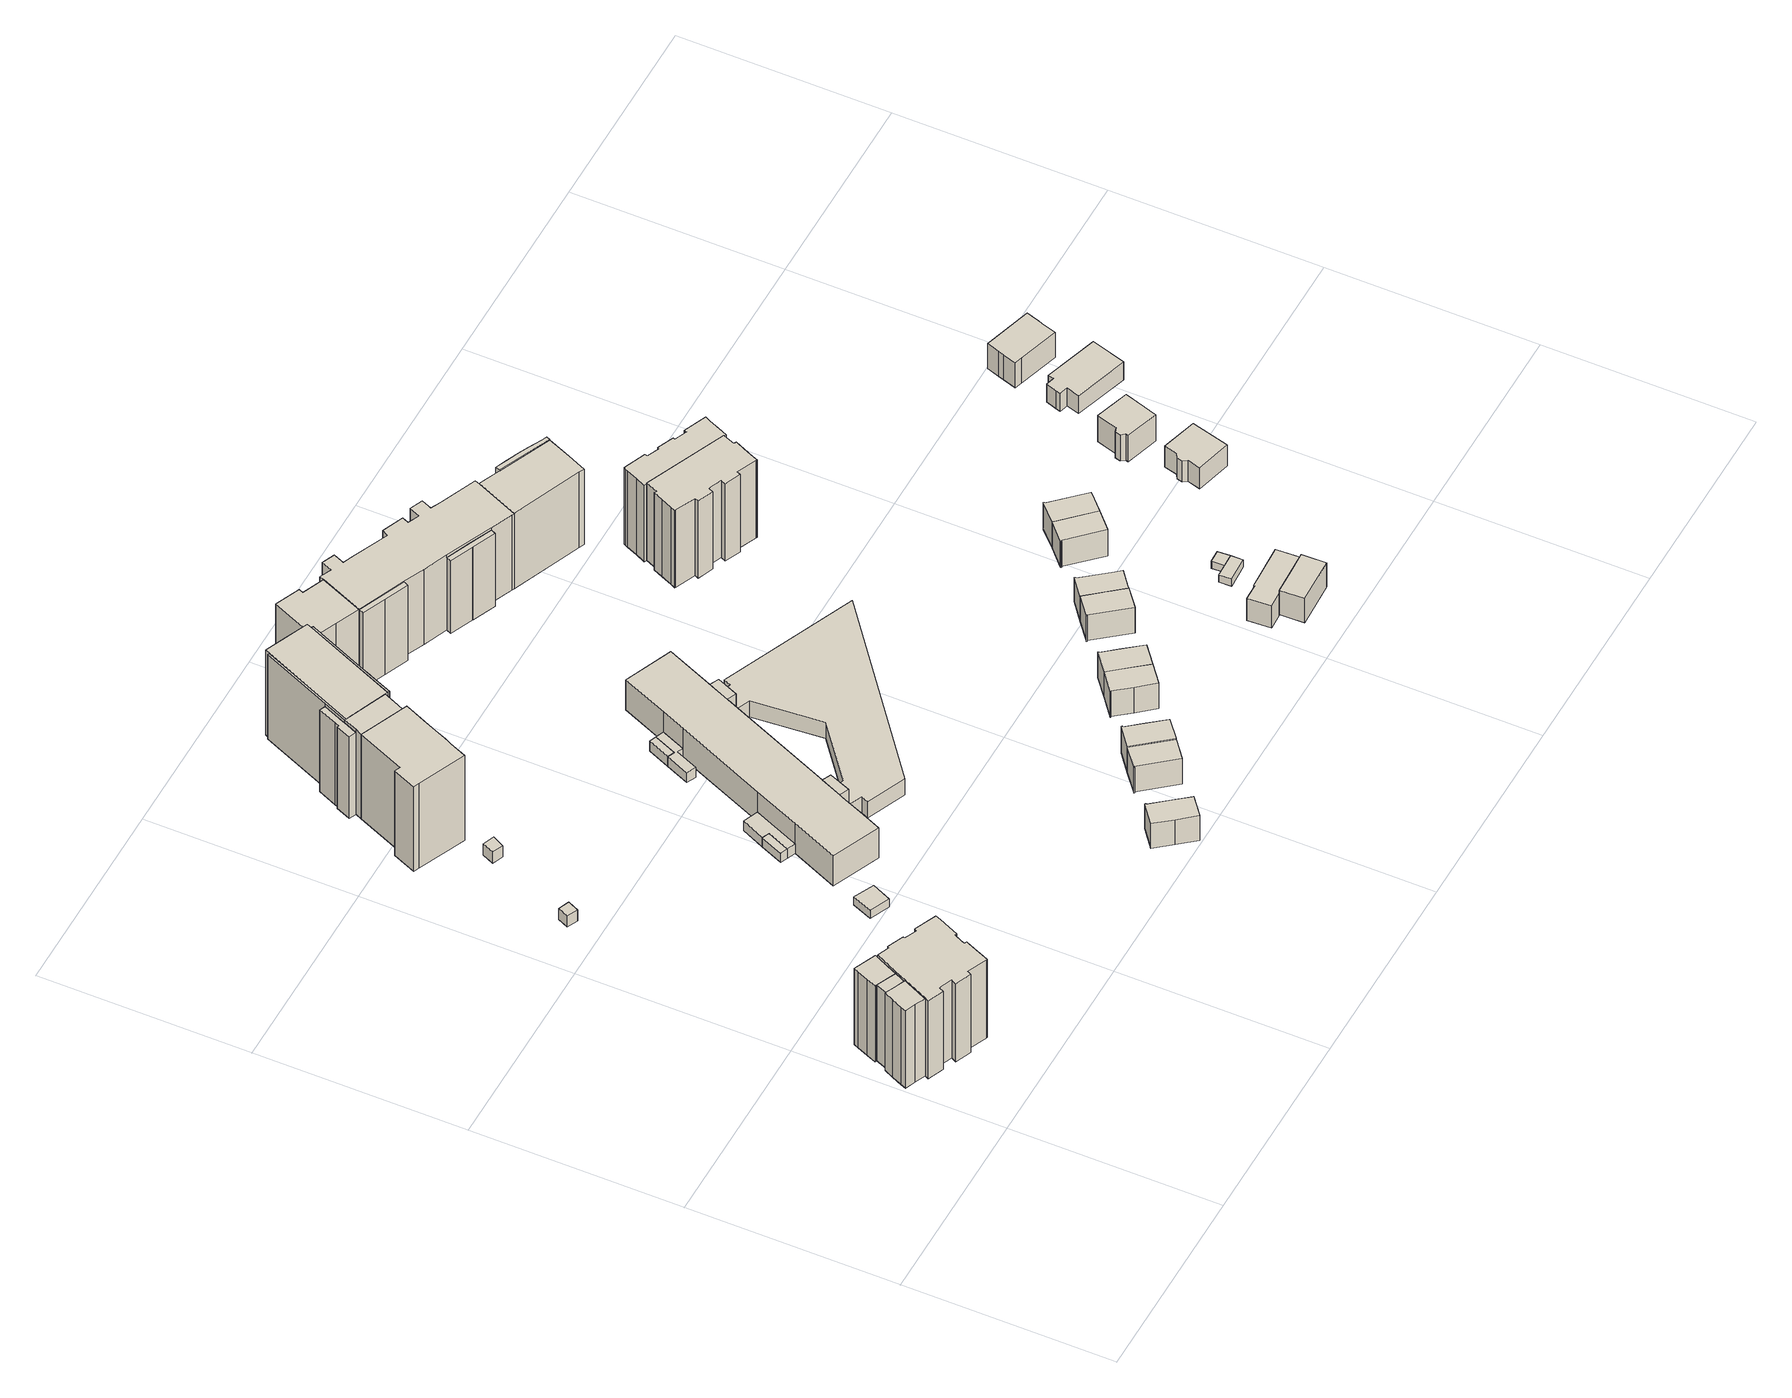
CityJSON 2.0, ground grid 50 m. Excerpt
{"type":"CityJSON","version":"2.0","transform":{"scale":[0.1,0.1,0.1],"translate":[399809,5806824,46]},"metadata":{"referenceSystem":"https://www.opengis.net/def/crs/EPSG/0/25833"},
"CityObjects":{
"building1":{"type":"Building","attributes":{"Gemeindeschluessel":"11000009","function":"31001_1022"},"address":[{"country":"Germany","locality":"Berlin","thoroughfareNumber":"194","thoroughfareName":"Ortolfstraße"}],"children":["building1-1","building1-2","building1-3","building1-4","building1-5"]},
"building1-1":{"type":"BuildingPart","attributes":{"BezugspunktDach":"2200","measuredHeight":24.46,"storeysAboveGround":8},"parents":["building1"],"geometry":[{"type":"MultiSurface","lod":"1","boundaries":[[[0,1,2,3,4,5,6,7,8,9,10,11,12,13,14,15,16,17,18,19,20,21,22,23,24,25,26,27]],[[28,29,30,31,32,33,34,35,36,37,38,39,40,41,42,43,44,45,46,47,48,49,50,51,52,53,54,55]],[[28,55,27,26]],[[56,57,58,59,60,26,25]],[[30,61,62,63,64,65,56,25,24],[64,63,62,65]],[[31,30,24,23]],[[32,31,23,22]],[[66,67,22,21]],[[33,32,68,69,70]],[[34,33,21,20]],[[35,34,20,19]],[[36,35,19,18]],[[37,36,18,17]],[[38,37,17,16]],[[39,38,16,15]],[[40,39,15,14]],[[41,40,14,13]],[[42,41,13,12]],[[43,42,12,11]],[[44,43,11,10]],[[45,44,10,9]],[[46,45,9,8]],[[47,46,8,7]],[[48,47,7,6]],[[49,48,6,5]],[[50,49,5,4]],[[51,50,4,3]],[[52,51,3,2]],[[53,52,2,1]],[[54,53,1,0]],[[55,54,0,27]],[[60,59,58,71,28]],[[29,71,57,56]],[[29,56,65,64]],[[63,62,61,30]],[[62,63,64,65]],[[70,69,68,67,66]]]}]},
"building1-2":{"type":"BuildingPart","attributes":{"BezugspunktDach":"2200","measuredHeight":23.75,"storeysAboveGround":8},"parents":["building1"],"geometry":[{"type":"MultiSurface","lod":"1","boundaries":[[[72,59,58,73,74,75,76,77,78]],[[79,80,81,82,83,71,28,84,85]],[[79,85,78,77]],[[80,79,77,76]],[[81,80,76,75]],[[86,82,81,75,74]],[[87,86,74,73]],[[57,87,83,73,58]],[[84,28,59,72]],[[85,84,72,78]],[[88,89,57]],[[89,71,83,87,57]],[[28,71,58,59]]]}]},
"building1-3":{"type":"BuildingPart","attributes":{"BezugspunktDach":"2200","measuredHeight":22.92,"storeysAboveGround":8},"parents":["building1"],"geometry":[{"type":"MultiSurface","lod":"1","boundaries":[[[57,65,90,86]],[[91,64,71,82]],[[91,82,86,90]],[[92,65,90,65]],[[71,64,29,56,57]],[[64,91,90,65,92]],[[65,56,29,64]],[[93,82,83,87,86]],[[71,57,87,94,83]]]}]},
"building1-4":{"type":"BuildingPart","attributes":{"BezugspunktDach":"2200","measuredHeight":23.7,"storeysAboveGround":8},"parents":["building1"],"geometry":[{"type":"MultiSurface","lod":"1","boundaries":[[[90,65,62,61,95,96,97,98,99]],[[100,101,102,103,30,63,64,91,104]],[[100,104,99,98]],[[101,100,98,97]],[[102,101,97,96]],[[103,102,96,95]],[[30,103,95,61]],[[104,91,90,99]],[[63,30,61,62]],[[63,62,65,64]],[[91,64,65,90,105]]]}]},
"building1-5":{"type":"BuildingPart","attributes":{"BezugspunktDach":"2200","measuredHeight":3.38,"storeysAboveGround":8},"parents":["building1"],"geometry":[{"type":"Solid","lod":"1","boundaries":[[[[67,66,106,107,108,109]],[[110,111,112,70,69,113]],[[110,113,109,108]],[[111,110,108,107]],[[112,111,107,106]],[[70,112,106,66]],[[113,69,67,109]],[[69,70,66,67]]]]}]},
"building2":{"type":"Building","attributes":{"Gemeindeschluessel":"11000009","BezugspunktDach":"2200","function":"51009_1610","measuredHeight":3.25,"storeysAboveGround":0},"address":[{"country":"Germany","locality":"Berlin"}],"geometry":[{"type":"Solid","lod":"1","boundaries":[[[[114,115,116,117]],[[118,119,120,121]],[[118,121,117,116]],[[119,118,116,115]],[[120,119,115,114]],[[121,120,114,117]]]]}]},
"building3":{"type":"Building","attributes":{"Gemeindeschluessel":"11000009","BezugspunktDach":"2200","function":"31001_2520","measuredHeight":2.4,"storeysAboveGround":1},"address":[{"country":"Germany","locality":"Berlin","thoroughfareNumber":"182 (1)","thoroughfareName":"Ortolfstraße"}],"geometry":[{"type":"Solid","lod":"1","boundaries":[[[[122,123,124,125]],[[126,127,128,129]],[[126,129,125,124]],[[127,126,124,123]],[[128,127,123,122]],[[129,128,122,125]]]]}]},
"building4":{"type":"Building","attributes":{"Gemeindeschluessel":"11000009","BezugspunktDach":"2200","function":"51009_1610","measuredHeight":3.34,"storeysAboveGround":0},"address":[{"country":"Germany","locality":"Berlin"}],"geometry":[{"type":"Solid","lod":"1","boundaries":[[[[130,131,132,133]],[[134,135,136,137]],[[134,137,133,132]],[[135,134,132,131]],[[136,135,131,130]],[[137,136,130,133]]]]}]},
"building5":{"type":"Building","attributes":{"Gemeindeschluessel":"11000009","BezugspunktDach":"2200","function":"51009_1610","measuredHeight":3.11,"storeysAboveGround":0},"address":[{"country":"Germany","locality":"Berlin"}],"geometry":[{"type":"Solid","lod":"1","boundaries":[[[[138,139,140,141]],[[142,143,144,145]],[[142,145,141,140]],[[143,142,140,139]],[[144,143,139,138]],[[145,144,138,141]]]]}]},
"building6":{"type":"Building","attributes":{"Gemeindeschluessel":"11000009","BezugspunktDach":"2200","function":"51009_1610","measuredHeight":3.2,"storeysAboveGround":0},"address":[{"country":"Germany","locality":"Berlin"}],"geometry":[{"type":"Solid","lod":"1","boundaries":[[[[146,147,148,149]],[[150,151,152,153]],[[150,153,149,148]],[[151,150,148,147]],[[152,151,147,146]],[[153,152,146,149]]]]}]},
"building7":{"type":"Building","attributes":{"Gemeindeschluessel":"11000009","function":"31001_1010"},"address":[{"country":"Germany","locality":"Berlin","thoroughfareNumber":"186, 188","thoroughfareName":"Ortolfstraße"}],"children":["building7-1","building7-2","building7-3","building7-4","building7-5","building7-6","building7-7","building7-8"]},
"building7-1":{"type":"BuildingPart","attributes":{"BezugspunktDach":"2200","measuredHeight":25.43,"storeysAboveGround":8},"parents":["building7"],"geometry":[{"type":"MultiSurface","lod":"1","boundaries":[[[154,155,156,157,158,159,160,161]],[[162,163,164,165,166,167,168,169]],[[163,162,160,159]],[[164,163,159,158]],[[165,164,158,157]],[[166,165,157,156]],[[168,167,155,154]],[[162,169,161,160]],[[167,166,156,155]],[[169,170,168,154,161]]]}]},
"building7-2":{"type":"BuildingPart","attributes":{"BezugspunktDach":"2200","measuredHeight":25.45,"storeysAboveGround":8},"parents":["building7"],"geometry":[{"type":"MultiSurface","lod":"1","boundaries":[[[171,172,173,174,175,176,177,178,179,180,181,182]],[[183,184,185,186,187,188,189,190,191,192,193,194]],[[183,194,182,181]],[[184,183,181,180]],[[185,184,180,179]],[[187,186,178,177]],[[188,187,177,176]],[[189,188,176,175]],[[195,149,175,174]],[[190,189,153,196]],[[191,190,174,173]],[[192,191,173,172]],[[193,192,172,171]],[[194,193,171,182]],[[186,185,179,178,197]],[[196,153,149,195]]]}]},
"building7-3":{"type":"BuildingPart","attributes":{"BezugspunktDach":"2200","measuredHeight":25.5,"storeysAboveGround":8},"parents":["building7"],"geometry":[{"type":"MultiSurface","lod":"1","boundaries":[[[178,154,198,199,179]],[[200,201,168,186,185]],[[200,185,179,199]],[[202,203,199,198]],[[168,201,169,161,198,154],[154,161,169,168]],[[186,168,154,178]],[[185,179,178,179]],[[201,200,203,202]],[[154,168,169,161]],[[198,161,169,201]],[[186,178,179,185]]]}]},
"building7-4":{"type":"BuildingPart","attributes":{"BezugspunktDach":"2200","measuredHeight":25.43,"storeysAboveGround":8},"parents":["building7"],"geometry":[{"type":"MultiSurface","lod":"1","boundaries":[[[161,160,204,205,198]],[[206,207,162,169,201]],[[208,209,202,198,205]],[[207,206,205,204]],[[162,207,204,160]],[[210,206,211,209,208]],[[201,202,209,211]],[[162,160,161,169]],[[169,161,198,201]]]}]},
"building7-5":{"type":"BuildingPart","attributes":{"BezugspunktDach":"2200","measuredHeight":25.43,"storeysAboveGround":8},"parents":["building7"],"geometry":[{"type":"MultiSurface","lod":"1","boundaries":[[[212,213,214,215,216,217,218,156,155]],[[166,219,220,221,222,223,224,225,167]],[[219,166,156,218]],[[220,219,218,217]],[[221,220,217,216]],[[222,221,216,215]],[[223,222,226,227,228,229,215,214]],[[224,223,214,213]],[[225,224,213,212]],[[167,225,212,155]],[[166,167,155,156]],[[229,228,227,226]]]}]},
"building7-6":{"type":"BuildingPart","attributes":{"BezugspunktDach":"2200","measuredHeight":3.21,"storeysAboveGround":8},"parents":["building7"],"geometry":[{"type":"Solid","lod":"1","boundaries":[[[[230,146,149,195]],[[153,152,231,196]],[[152,153,149,146]],[[231,152,146,230]],[[196,231,230,195]],[[196,195,149,153]]]]}]},
"building7-7":{"type":"BuildingPart","attributes":{"BezugspunktDach":"2200","measuredHeight":3.23,"storeysAboveGround":8},"parents":["building7"],"geometry":[{"type":"MultiSurface","lod":"1","boundaries":[[[232,233,229,228]],[[226,234,235,227]],[[234,226,229,233]],[[235,234,233,232]],[[227,235,232,228]],[[226,227,236,228,229]]]}]},
"building7-8":{"type":"BuildingPart","attributes":{"BezugspunktDach":"2200","measuredHeight":25.56,"storeysAboveGround":8},"parents":["building7"],"geometry":[{"type":"MultiSurface","lod":"1","boundaries":[[[203,209,208,237,238,239,240,241]],[[242,243,244,245,206,211,200,246]],[[242,246,241,240]],[[243,242,240,239]],[[244,243,239,238]],[[245,244,238,237]],[[206,245,237,208]],[[246,200,203,241]],[[211,206,208,209]],[[201,202,203,200]],[[211,209,202,201]]]}]},
"building8":{"type":"Building","attributes":{"Gemeindeschluessel":"11000009","BezugspunktDach":"2200","function":"51009_1610","measuredHeight":3.36,"storeysAboveGround":0},"address":[{"country":"Germany","locality":"Berlin"}],"geometry":[{"type":"Solid","lod":"1","boundaries":[[[[247,248,249,250]],[[251,252,253,254]],[[251,254,250,249]],[[252,251,249,248]],[[253,252,248,247]],[[254,253,247,250]]]]}]},
"building9":{"type":"Building","attributes":{"Gemeindeschluessel":"11000009","BezugspunktDach":"2200","function":"51009_1610","measuredHeight":3.21,"storeysAboveGround":0},"address":[{"country":"Germany","locality":"Berlin"}],"geometry":[{"type":"Solid","lod":"1","boundaries":[[[[233,255,256,229]],[[257,258,234,226]],[[257,226,229,256]],[[258,257,256,255]],[[234,258,255,233]],[[226,234,233,229]]]]}]},
"building10":{"type":"Building","attributes":{"Gemeindeschluessel":"11000009","BezugspunktDach":"2200","function":"31001_1010","measuredHeight":8.92,"storeysAboveGround":2},"address":[{"country":"Germany","locality":"Berlin","thoroughfareNumber":"230","thoroughfareName":"Ortolfstraße"}],"geometry":[{"type":"Solid","lod":"1","boundaries":[[[[259,260,261,262,263,264,265,266]],[[267,268,269,270,271,272,273,274]],[[267,274,266,265]],[[268,267,265,264]],[[269,268,264,263]],[[270,269,263,262]],[[271,270,262,261]],[[272,271,261,260]],[[273,272,260,259]],[[274,273,259,266]]]]}]},
"building11":{"type":"Building","attributes":{"Gemeindeschluessel":"11000009","BezugspunktDach":"2200","function":"51009_1610","measuredHeight":3,"storeysAboveGround":0},"address":[{"country":"Germany","locality":"Berlin"}],"geometry":[{"type":"Solid","lod":"1","boundaries":[[[[275,276,277,278]],[[279,280,281,282]],[[279,282,278,277]],[[280,279,277,276]],[[281,280,276,275]],[[282,281,275,278]]]]}]},
"building12":{"type":"Building","attributes":{"Gemeindeschluessel":"11000009","BezugspunktDach":"2200","function":"31001_1010","measuredHeight":9.46,"storeysAboveGround":2},"address":[{"country":"Germany","locality":"Berlin","thoroughfareNumber":"232","thoroughfareName":"Ortolfstraße"}],"geometry":[{"type":"Solid","lod":"1","boundaries":[[[[283,284,285,286,287,288,289]],[[290,291,292,293,294,295,296]],[[290,296,289,288]],[[291,290,288,287]],[[292,291,287,286]],[[293,292,286,285]],[[294,293,285,284]],[[295,294,284,283]],[[296,295,283,289]]]]}]},
"building13":{"type":"Building","attributes":{"Gemeindeschluessel":"11000009","function":"31001_3062"},"address":[{"country":"Germany","locality":"Berlin","thoroughfareNumber":"182, 184","thoroughfareName":"Ortolfstraße"}],"children":["building13-1","building13-2","building13-3","building13-4","building13-5","building13-6"]},
"building13-1":{"type":"BuildingPart","attributes":{"BezugspunktDach":"2200","measuredHeight":8.96,"storeysAboveGround":3},"parents":["building13"],"geometry":[{"type":"MultiSurface","lod":"1","boundaries":[[[297,298,299,300,301,302,303,304,305,306,307,308,309,310,311,312,313,314]],[[315,316,317,318,319,320,321,322,323,324,325,326,327,328,329,330,331,332]],[[315,332,314,313]],[[316,333,334,313,312]],[[317,316,312,311]],[[318,335,336,311,310]],[[319,318,310,309]],[[320,319,309,308]],[[321,320,308,307]],[[322,337,338,321,307,306]],[[339,340,341,305,304]],[[325,324,304,303]],[[326,342,343,325,303,302]],[[328,327,301,300]],[[329,328,300,299]],[[330,329,299,298]],[[331,330,298,297]],[[332,331,297,314]],[[315,334,333,316]],[[317,344,336,335,318]],[[321,338,337,322]],[[323,322,306,305]],[[324,323,341,340,339]],[[325,343,342,326]],[[326,302,301,327]]]}]},
"building13-2":{"type":"BuildingPart","attributes":{"BezugspunktDach":"2200","measuredHeight":8.96,"storeysAboveGround":3},"parents":["building13"],"geometry":[{"type":"MultiSurface","lod":"1","boundaries":[[[345,346,302,301]],[[326,347,348,327]],[[349,350,342,302,346]],[[348,351,350,346,345]],[[352,351,348,345,301]],[[326,327,301,302]],[[347,326,353,342,350,349]],[[347,350,351,348]],[[327,348,351,352]]]}]},
"building13-3":{"type":"BuildingPart","attributes":{"BezugspunktDach":"2200","measuredHeight":8.96,"storeysAboveGround":3},"parents":["building13"],"geometry":[{"type":"MultiSurface","lod":"1","boundaries":[[[354,355,306,305]],[[322,356,357,323]],[[356,358,337,306,355]],[[359,358,355,354]],[[340,359,354,305]],[[322,323,305,306]],[[322,337,358,356]],[[357,356,358,359]],[[360,323,357,359,340]]]}]},
"building13-4":{"type":"BuildingPart","attributes":{"BezugspunktDach":"2200","measuredHeight":4.74,"storeysAboveGround":3},"parents":["building13"],"geometry":[{"type":"MultiSurface","lod":"1","boundaries":[[[361,362,363,364,365,366,338,337,358,359,340,339,367,368,369,343,342,350,351,352,370]],[[371,372,373,374,375,376,377,378,379,380,381,382,383,384,385,386,387,388,389,390,391]],[[371,391,370,352]],[[372,371,327,348,392]],[[373,372,351,348,347,350]],[[374,373,347,326]],[[375,374,342,326,325]],[[376,375,343,369]],[[377,376,369,368]],[[378,377,368,367]],[[379,378,367,339]],[[380,379,393,324,323,340]],[[381,380,323,357,359]],[[382,381,357,356,358]],[[383,382,358,356,322,337]],[[384,383,337,322,321,338]],[[385,384,338,366]],[[386,385,366,365]],[[387,386,365,364]],[[388,387,364,363]],[[389,388,363,362]],[[390,389,362,361]],[[391,390,361,370]],[[392,348,327,352,351]],[[350,347,348,351]],[[326,347,350,342]],[[325,326,342,343]],[[339,340,323,324,393]],[[340,359,357,323]],[[394,359,358,356,357]],[[337,322,356,358]],[[338,321,322,337]]]}]},
"building13-5":{"type":"BuildingPart","attributes":{"BezugspunktDach":"2200","measuredHeight":2.99,"storeysAboveGround":3},"parents":["building13"],"geometry":[{"type":"Solid","lod":"1","boundaries":[[[[395,396,336,335,276,275,278,397]],[[282,281,280,318,317,398,399,400]],[[282,400,397,278]],[[281,282,278,275]],[[280,281,275,276]],[[318,280,276,335]],[[317,318,317,336]],[[398,317,336,396]],[[399,398,396,395]],[[400,399,395,397]],[[335,336,317,318]]]]}]},
"building13-6":{"type":"BuildingPart","attributes":{"BezugspunktDach":"2200","measuredHeight":2.98,"storeysAboveGround":3},"parents":["building13"],"geometry":[{"type":"Solid","lod":"1","boundaries":[[[[334,333,401,402,403,404]],[[143,142,405,316,315,144]],[[143,144,404,403]],[[142,143,403,402]],[[405,142,402,401]],[[316,405,401,333]],[[315,316,315,334]],[[144,315,334,404]],[[333,334,315,316]]]]}]},
"building14":{"type":"Building","attributes":{"Gemeindeschluessel":"11000009","BezugspunktDach":"2200","function":"31001_1010","measuredHeight":9.5,"storeysAboveGround":2},"address":[{"country":"Germany","locality":"Berlin","thoroughfareNumber":"234","thoroughfareName":"Ortolfstraße"}],"geometry":[{"type":"Solid","lod":"1","boundaries":[[[[406,407,408,409,410,411,412,413]],[[414,415,416,417,418,292,419,291]],[[414,291,413,412]],[[415,414,412,411]],[[416,415,411,410]],[[417,416,410,409]],[[418,417,409,408]],[[292,418,408,407]],[[419,292,407,406]],[[291,419,406,413]]]]}]},
"building15":{"type":"Building","attributes":{"Gemeindeschluessel":"11000009","BezugspunktDach":"2200","function":"31001_1010","measuredHeight":9.36,"storeysAboveGround":2},"address":[{"country":"Germany","locality":"Berlin","thoroughfareNumber":"236","thoroughfareName":"Ortolfstraße"}],"geometry":[{"type":"Solid","lod":"1","boundaries":[[[[420,421,422,423,424,425,426,427]],[[428,429,430,431,432,433,434,435]],[[428,435,427,426]],[[429,428,426,425]],[[430,429,425,424]],[[431,430,424,423]],[[432,431,423,422]],[[433,432,422,421]],[[434,433,421,420]],[[435,434,420,427]]]]}]},
"building16":{"type":"Building","attributes":{"Gemeindeschluessel":"11000009","function":"31001_1010"},"address":[{"country":"Germany","locality":"Berlin","thoroughfareNumber":"174, 176, 178","thoroughfareName":"Ortolfstraße"}],"children":["building16-1","building16-2","building16-3","building16-4","building16-5","building16-6","building16-7"]},
"building16-1":{"type":"BuildingPart","attributes":{"BezugspunktDach":"2200","measuredHeight":22.57,"storeysAboveGround":7},"parents":["building16"],"geometry":[{"type":"MultiSurface","lod":"1","boundaries":[[[436,437,438,439,440,441,442,443,444,445,446,447,448,449,450,451,452,453,454,455,456,457,458,459,460,461,460]],[[462,463,464,465,466,467,468,469,470,471,472,473,474,475,476,477,478,479,480,481,482,483,484,485,486,487,463]],[[462,463,460,461]],[[465,464,459,458]],[[466,465,458,457]],[[467,466,457,456]],[[468,467,456,455]],[[469,468,455,454]],[[470,469,454,453]],[[471,470,453,452]],[[472,471,452,451]],[[473,472,451,450]],[[474,473,450,449]],[[475,474,449,448]],[[476,475,448,447]],[[477,476,447,446]],[[478,477,446,445]],[[479,478,445,444]],[[480,479,444,443]],[[481,480,443,442]],[[483,482,441,440]],[[484,483,440,439]],[[488,489,490,484,439,438]],[[486,485,438,437]],[[487,486,437,436]],[[464,463,460,459]],[[482,491,481,442,441,492]],[[485,493,494,489,488]],[[494,484,490,489]],[[463,487,436,460]]]}]},
"building16-2":{"type":"BuildingPart","attributes":{"BezugspunktDach":"2200","measuredHeight":22.82,"storeysAboveGround":7},"parents":["building16"],"geometry":[{"type":"MultiSurface","lod":"1","boundaries":[[[495,496,497,498,499,500,501,502]],[[503,504,505,506,507,508,509,510]],[[503,510,502,501]],[[504,503,501,500]],[[511,512,500,499]],[[505,504,513,514,515]],[[506,505,499,498]],[[507,506,498,497]],[[508,507,497,496]],[[509,508,496,495]],[[516,517,495,502]],[[515,514,513,512,511]],[[518,510,509,517,516]]]}]},
"building16-3":{"type":"BuildingPart","attributes":{"BezugspunktDach":"2200","measuredHeight":22.57,"storeysAboveGround":7},"parents":["building16"],"geometry":[{"type":"Solid","lod":"1","boundaries":[[[[519,520,436,460,521]],[[463,487,522,523,524]],[[463,524,521,460]],[[522,487,436,520]],[[523,522,520,519]],[[524,523,519,521]],[[460,436,487,463]]]]}]},
"building16-4":{"type":"BuildingPart","attributes":{"BezugspunktDach":"2200","measuredHeight":22.64,"storeysAboveGround":7},"parents":["building16"],"geometry":[{"type":"MultiSurface","lod":"1","boundaries":[[[525,526,527,517,516,528,529]],[[481,510,509,530,531,532,482]],[[533,442,441,482,529,528]],[[510,481,528,516]],[[530,509,517,527]],[[531,530,527,526]],[[532,531,526,525]],[[482,532,525,529]],[[481,482,441,442,533]],[[509,534,510,516,517,535]]]}]},
"building16-5":{"type":"BuildingPart","attributes":{"BezugspunktDach":"2200","measuredHeight":23,"storeysAboveGround":7},"parents":["building16"],"geometry":[{"type":"MultiSurface","lod":"1","boundaries":[[[536,537,538,490,489,488,539]],[[485,494,484,540,541,542,543]],[[485,543,539,488]],[[540,484,490,538]],[[541,540,538,537]],[[542,541,537,536]],[[543,542,536,539]],[[494,485,488,489]],[[544,484,494,489,490]]]}]},
"building16-6":{"type":"BuildingPart","attributes":{"BezugspunktDach":"2200","measuredHeight":22.59,"storeysAboveGround":7},"parents":["building16"],"geometry":[{"type":"Solid","lod":"1","boundaries":[[[[545,460,459,546,547,548,549,550]],[[551,552,553,554,464,463,555,556]],[[551,556,550,549]],[[552,551,549,548]],[[553,552,548,547]],[[554,553,547,546]],[[464,554,546,459]],[[463,460,459,460]],[[555,463,460,545]],[[556,555,545,550]],[[459,460,463,464]]]]}]},
"building16-7":{"type":"BuildingPart","attributes":{"BezugspunktDach":"2200","measuredHeight":3.28,"storeysAboveGround":7},"parents":["building16"],"geometry":[{"type":"Solid","lod":"1","boundaries":[[[[511,557,558,512]],[[559,560,514,513]],[[559,513,512,558]],[[560,559,558,557]],[[514,560,557,511]],[[513,514,511,512]]]]}]},
"building17":{"type":"Building","attributes":{"Gemeindeschluessel":"11000009","BezugspunktDach":"2200","function":"31001_1010","measuredHeight":9.41,"storeysAboveGround":2},"address":[{"country":"Germany","locality":"Berlin","thoroughfareNumber":"238","thoroughfareName":"Ortolfstraße"}],"geometry":[{"type":"Solid","lod":"1","boundaries":[[[[425,424,561,562,563,564,565,426]],[[566,567,568,569,570,430,429,428]],[[566,428,426,565]],[[567,566,565,564]],[[568,567,564,563]],[[569,568,563,562]],[[570,569,562,561]],[[430,570,561,424]],[[429,430,424,425]],[[428,429,425,426]]]]}]},
"building18":{"type":"Building","attributes":{"Gemeindeschluessel":"11000009","BezugspunktDach":"2200","function":"31001_1010","measuredHeight":9.29,"storeysAboveGround":2},"address":[{"country":"Germany","locality":"Berlin","thoroughfareNumber":"240","thoroughfareName":"Ortolfstraße"}],"geometry":[{"type":"Solid","lod":"1","boundaries":[[[[571,572,573,574,575,576,577,578]],[[579,580,581,582,583,584,585,586]],[[579,586,578,577]],[[580,579,577,576]],[[581,580,576,575]],[[582,581,575,574]],[[583,582,574,573]],[[584,583,573,572]],[[585,584,572,571]],[[586,585,571,578]]]]}]},
"building19":{"type":"Building","attributes":{"Gemeindeschluessel":"11000009","BezugspunktDach":"2200","function":"31001_1010","measuredHeight":8.38,"storeysAboveGround":2},"address":[{"country":"Germany","locality":"Berlin","thoroughfareNumber":"242","thoroughfareName":"Ortolfstraße"}],"geometry":[{"type":"Solid","lod":"1","boundaries":[[[[587,588,589,590,591,592,593,594,595,596]],[[597,598,599,600,601,602,582,603,604,580]],[[597,580,596,595]],[[598,597,595,594]],[[599,598,594,593]],[[600,599,593,592]],[[601,600,592,591]],[[602,601,591,590]],[[582,602,590,589]],[[603,582,589,588]],[[604,603,588,587]],[[580,604,587,596]]]]}]},
"building20":{"type":"Building","attributes":{"Gemeindeschluessel":"11000009","BezugspunktDach":"2200","function":"51009_1610","measuredHeight":3.28,"storeysAboveGround":0},"address":[{"country":"Germany","locality":"Berlin"}],"geometry":[{"type":"Solid","lod":"1","boundaries":[[[[512,558,605,606]],[[607,559,513,608]],[[607,608,606,605]],[[559,607,605,558]],[[513,559,558,512]],[[608,513,512,606]]]]}]},
"building21":{"type":"Building","attributes":{"Gemeindeschluessel":"11000009","function":"31001_1022"},"address":[{"country":"Germany","locality":"Berlin","thoroughfareNumber":"180","thoroughfareName":"Ortolfstraße"}],"children":["building21-1","building21-2","building21-3"]},
"building21-1":{"type":"BuildingPart","attributes":{"BezugspunktDach":"2200","measuredHeight":23.97,"storeysAboveGround":8},"parents":["building21"],"geometry":[{"type":"MultiSurface","lod":"1","boundaries":[[[609,610,611,612,613,614,615,616,617,618,619,620,621,622,623,624,625,626,627,628,629,630]],[[631,632,633,634,635,636,637,638,639,640,641,642,643,644,645,646,647,648,649,650,651,652]],[[631,652,630,629]],[[632,631,629,628]],[[633,632,628,627]],[[634,633,627,626]],[[635,634,626,625]],[[653,654,655,625,624]],[[637,636,624,623]],[[638,637,623,622]],[[639,638,622,621]],[[640,639,621,620]],[[641,640,620,619]],[[642,641,619,618]],[[643,642,618,617]],[[644,643,617,616]],[[645,644,616,615]],[[646,645,615,614]],[[647,646,614,613]],[[648,647,613,612]],[[649,648,612,611]],[[650,649,611,610]],[[651,650,610,609]],[[652,651,609,630]],[[636,656,635,655,654,653]]]}]},
"building21-2":{"type":"BuildingPart","attributes":{"BezugspunktDach":"2200","measuredHeight":23.38,"storeysAboveGround":8},"parents":["building21"],"geometry":[{"type":"MultiSurface","lod":"1","boundaries":[[[654,657,658,659,660,661,662,663,664,665,666,667,668,669,670,671,672,673,674]],[[675,676,677,678,679,680,681,682,683,684,685,686,687,688,689,690,691,636,692]],[[675,692,674,673]],[[676,675,673,672]],[[677,676,672,671]],[[678,677,671,670]],[[679,678,670,669]],[[680,679,669,668]],[[681,680,668,667]],[[682,681,667,666]],[[693,694,666,665]],[[684,683,665,664]],[[685,684,664,663]],[[686,685,663,662]],[[687,686,662,661]],[[688,687,661,660]],[[689,688,660,659]],[[690,689,659,658]],[[691,690,658,657]],[[636,691,657,654]],[[692,635,655,674]],[[683,682,694,693]],[[636,654,655,635]]]}]},
"building21-3":{"type":"BuildingPart","attributes":{"BezugspunktDach":"2200","measuredHeight":3.38,"storeysAboveGround":8},"parents":["building21"],"geometry":[{"type":"Solid","lod":"1","boundaries":[[[[694,693,695,696,697,698]],[[699,700,701,683,682,702]],[[699,702,698,697]],[[700,699,697,696]],[[701,700,696,695]],[[683,701,695,693]],[[702,682,694,698]],[[682,683,693,694]]]]}]},
"building22":{"type":"Building","attributes":{"Gemeindeschluessel":"11000009","BezugspunktDach":"2200","function":"31001_1010","measuredHeight":6.61,"storeysAboveGround":1},"address":[{"country":"Germany","locality":"Berlin","thoroughfareNumber":"248","thoroughfareName":"Ortolfstraße"}],"geometry":[{"type":"Solid","lod":"1","boundaries":[[[[703,704,705,706,707,708,709]],[[710,711,712,713,714,715,716]],[[710,716,709,708]],[[711,710,708,707]],[[712,711,707,706]],[[713,712,706,705]],[[714,713,705,704]],[[715,714,704,703]],[[716,715,703,709]]]]}]},
"building23":{"type":"Building","attributes":{"Gemeindeschluessel":"11000009","BezugspunktDach":"2200","function":"31001_1010","measuredHeight":8.88,"storeysAboveGround":1},"address":[{"country":"Germany","locality":"Berlin","thoroughfareNumber":"250","thoroughfareName":"Ortolfstraße"}],"geometry":[{"type":"Solid","lod":"1","boundaries":[[[[717,718,719,720,721]],[[722,723,724,725,726]],[[722,726,721,720]],[[723,722,720,719]],[[724,723,719,718]],[[725,724,718,717]],[[726,725,717,721]]]]}]},
"building24":{"type":"Building","attributes":{"Gemeindeschluessel":"11000009","BezugspunktDach":"2200","function":"31001_2463","measuredHeight":2.19,"storeysAboveGround":1},"address":[{"country":"Germany","locality":"Berlin","thoroughfareNumber":"248 (1)","thoroughfareName":"Ortolfstraße"}],"geometry":[{"type":"Solid","lod":"1","boundaries":[[[[727,728,729,730,731]],[[732,733,734,735,736]],[[732,736,731,730]],[[733,732,730,729]],[[734,733,729,728]],[[735,734,728,727]],[[736,735,727,731]]]]}]},
"building25":{"type":"Building","attributes":{"Gemeindeschluessel":"11000009","BezugspunktDach":"2200","function":"31001_1010","measuredHeight":9.18,"storeysAboveGround":2},"address":[{"country":"Germany","locality":"Berlin","thoroughfareNumber":"244","thoroughfareName":"Ortolfstraße"}],"geometry":[{"type":"Solid","lod":"1","boundaries":[[[[737,738,739,740,741,742,743,744]],[[745,746,747,748,749,750,751,752]],[[745,752,744,743]],[[746,745,743,742]],[[747,746,742,741]],[[748,747,741,740]],[[749,748,740,739]],[[750,749,739,738]],[[751,750,738,737]],[[752,751,737,744]]]]}]},
"building26":{"type":"Building","attributes":{"Gemeindeschluessel":"11000009","BezugspunktDach":"2200","function":"31001_2723","measuredHeight":2.25,"storeysAboveGround":1},"address":[{"country":"Germany","locality":"Berlin","thoroughfareNumber":"248 (2)","thoroughfareName":"Ortolfstraße"}],"geometry":[{"type":"Solid","lod":"1","boundaries":[[[[730,729,753,754]],[[755,733,732,756]],[[755,756,754,753]],[[733,755,753,729]],[[732,733,729,730]],[[756,732,730,754]]]]}]},
"building27":{"type":"Building","attributes":{"Gemeindeschluessel":"11000009","BezugspunktDach":"2200","function":"31001_1010","measuredHeight":9.18,"storeysAboveGround":2},"address":[{"country":"Germany","locality":"Berlin","thoroughfareNumber":"246","thoroughfareName":"Ortolfstraße"}],"geometry":[{"type":"Solid","lod":"1","boundaries":[[[[741,740,757,758,759,760,761,742]],[[762,763,764,765,766,748,747,746]],[[762,746,742,761]],[[763,762,761,760]],[[764,763,760,759]],[[765,764,759,758]],[[766,765,758,757]],[[748,766,757,740]],[[747,748,740,741]],[[746,747,741,742]]]]}]},
"building28":{"type":"Building","attributes":{"Gemeindeschluessel":"11000009","BezugspunktDach":"2200","function":"31001_1010","measuredHeight":9.14,"storeysAboveGround":1},"address":[{"country":"Germany","locality":"Berlin","thoroughfareNumber":"193","thoroughfareName":"Ortolfstraße"}],"geometry":[{"type":"Solid","lod":"1","boundaries":[[[[767,768,769,770,771,772,773,774]],[[775,776,777,778,779,780,781,782]],[[775,782,774,773]],[[776,775,773,772]],[[777,776,772,771]],[[778,777,771,770]],[[779,778,770,769]],[[780,779,769,768]],[[781,780,768,767]],[[782,781,767,774]]]]}]},
"building29":{"type":"Building","attributes":{"Gemeindeschluessel":"11000009","BezugspunktDach":"2200","function":"31001_1010","measuredHeight":8.39,"storeysAboveGround":1},"address":[{"country":"Germany","locality":"Berlin","thoroughfareNumber":"191A","thoroughfareName":"Ortolfstraße"}],"geometry":[{"type":"Solid","lod":"1","boundaries":[[[[783,784,785,786,787,788,789,790]],[[791,792,793,794,795,796,797,798]],[[791,798,790,789]],[[792,791,789,788]],[[793,792,788,787]],[[794,793,787,786]],[[795,794,786,785]],[[796,795,785,784]],[[797,796,784,783]],[[798,797,783,790]]]]}]},
"building30":{"type":"Building","attributes":{"Gemeindeschluessel":"11000009","BezugspunktDach":"2200","function":"31001_1010","measuredHeight":6.46,"storeysAboveGround":1},"address":[{"country":"Germany","locality":"Berlin","thoroughfareNumber":"189","thoroughfareName":"Ortolfstraße"}],"geometry":[{"type":"Solid","lod":"1","boundaries":[[[[799,800,801,802,803,804,805,806,807]],[[808,809,810,811,812,813,814,815,816]],[[808,816,807,806]],[[809,808,806,805]],[[810,809,805,804]],[[811,810,804,803]],[[812,811,803,802]],[[813,812,802,801]],[[814,813,801,800]],[[815,814,800,799]],[[816,815,799,807]]]]}]},
"building31":{"type":"Building","attributes":{"Gemeindeschluessel":"11000009","BezugspunktDach":"2200","function":"31001_1010","measuredHeight":9.1,"storeysAboveGround":1},"address":[{"country":"Germany","locality":"Berlin","thoroughfareNumber":"187A","thoroughfareName":"Ortolfstraße"}],"geometry":[{"type":"Solid","lod":"1","boundaries":[[[[817,818,819,820,821,822,823,824,825,826]],[[827,828,829,830,831,832,833,834,835,836]],[[827,836,826,825]],[[828,827,825,824]],[[829,828,824,823]],[[830,829,823,822]],[[831,830,822,821]],[[832,831,821,820]],[[833,832,820,819]],[[834,833,819,818]],[[835,834,818,817]],[[836,835,817,826]]]]}]}
},
"vertices":[
[90,192,242],[95,204,242],[127,190,242],[121,178,242],[159,162,242],[163,171,242],[210,151,242],[212,150,242],[217,162,242],[228,188,242],[238,211,242],[232,213,242],[245,242,242],[250,240,242],[261,263,242],[272,289,242],[277,301,242],[276,301,242],[224,324,242],[221,318,242],[192,331,242],[193,335,242],[154,352,242],[152,348,242],[123,360,242],[90,290,242],[56,217,242],[52,208,242],[56,217,7],[90,290,7],[123,360,7],[152,348,7],[154,352,7],[193,335,7],[192,331,7],[221,318,7],[224,324,7],[276,301,7],[277,301,7],[272,289,7],[261,263,7],[250,240,7],[245,242,7],[232,213,7],[238,211,7],[228,188,7],[217,162,7],[212,150,7],[210,151,7],[163,171,7],[159,162,7],[121,178,7],[127,190,7],[95,204,7],[90,192,7],[52,208,7],[90,290,236],[84,277,236],[84,277,240],[56,217,240],[56,217,182],[123,360,236],[111,336,236],[111,336,7],[97,305,7],[97,305,236],[193,335,43],[154,352,43],[154,352,11],[154,352,10],[193,335,10],[84,277,7],
[32,228,240],[59,288,240],[39,297,240],[34,299,240],[23,276,240],[12,250,240],[7,238,240],[12,250,7],[23,276,7],[34,299,7],[39,297,7],[59,288,7],[32,228,7],[7,238,7],[39,297,236],[59,288,236],[84,277,56],[84,277,88],
[51,326,236],[51,326,7],[97,305,138],[39,297,24],[59,288,123],
[125,366,236],[72,389,236],[67,377,236],[56,351,236],[46,328,236],[56,351,7],[67,377,7],[72,389,7],[125,366,7],[46,328,7],[51,326,119],
[194,334,43],[205,359,43],[163,377,43],[153,352,43],[163,377,10],[205,359,10],[194,334,10],[153,352,10],
[137,1061,38],[149,1087,38],[123,1098,38],[112,1072,38],[123,1098,5],[149,1087,5],[137,1061,5],[112,1072,5],
[457,498,31],[478,544,31],[430,567,31],[410,519,31],[430,567,7],[478,544,7],[457,498,7],[410,519,7],
[232,1281,39],[247,1309,39],[219,1320,39],[207,1292,39],[219,1320,5],[247,1309,5],[232,1281,5],[207,1292,5],
[491,750,32],[514,804,32],[497,811,32],[474,757,32],[497,811,4],[514,804,4],[491,750,4],[474,757,4],
[305,1450,38],[319,1481,38],[293,1492,38],[280,1461,38],[293,1492,6],[319,1481,6],[305,1450,6],[280,1461,6],
[327,1600,258],[333,1597,258],[430,1821,258],[435,1833,258],[381,1856,258],[330,1878,258],[325,1866,258],[228,1641,258],[325,1866,3],[330,1878,3],[381,1856,3],[435,1833,3],[430,1821,3],[333,1597,3],[327,1600,3],[228,1641,3],[274,1622,3],
[129,1423,258],[242,1374,258],[260,1416,258],[267,1430,258],[280,1461,258],[293,1492,258],[316,1544,258],[305,1549,258],[202,1593,258],[153,1479,258],[139,1485,258],[115,1429,258],[139,1485,3],[153,1479,3],[202,1593,3],[305,1549,3],[316,1544,3],[293,1492,3],[280,1461,3],[267,1430,3],[260,1416,3],[242,1374,3],[129,1423,3],[115,1429,3],[267,1430,38],[267,1430,6],[305,1549,185],
[224,1643,258],[209,1609,258],[209,1609,3],[224,1643,3],[224,1643,249],[209,1609,249],
[321,1868,258],[248,1699,258],[248,1699,3],[321,1868,3],[248,1699,249],[228,1654,249],[248,1699,23],[228,1654,3],
[338,1595,258],[356,1638,258],[362,1652,258],[375,1682,258],[388,1713,258],[433,1816,258],[434,1819,258],[434,1819,3],[433,1816,3],[388,1713,3],[375,1682,3],[362,1652,3],[356,1638,3],[338,1595,3],[375,1682,6],[362,1652,6],[362,1652,38],[375,1682,38],
[291,1420,38],[291,1420,6],
[388,1641,38],[401,1671,38],[401,1671,6],[388,1641,6],[362,1652,22],
[234,1705,249],[214,1660,249],[210,1650,249],[207,1651,249],[192,1616,249],[207,1651,3],[210,1650,3],[214,1660,3],[234,1705,3],[192,1616,3],
[626,622,34],[647,669,34],[618,680,34],[599,634,34],[618,680,6],[647,669,6],[626,622,6],[599,634,6],
[415,1701,38],[388,1713,38],[388,1713,6],[415,1701,6],
[873,41,90],[906,1,90],[949,36,90],[917,77,90],[886,115,90],[887,117,90],[886,118,90],[841,82,90],[886,118,15],[887,117,15],[886,115,15],[917,77,15],[949,36,15],[906,1,15],[873,41,15],[841,82,15],
[633,1082,34],[656,1136,34],[640,1142,34],[617,1089,34],[640,1142,4],[656,1136,4],[633,1082,4],[617,1089,4],
[970,183,90],[972,185,90],[1036,106,90],[1080,141,90],[1015,222,90],[971,186,90],[969,185,90],[971,186,13],[1015,222,13],[1080,141,13],[1036,106,13],[972,185,13],[970,183,13],[969,185,13],
[576,581,94],[599,634,94],[618,680,94],[624,694,94],[625,695,94],[647,747,94],[648,748,94],[766,1023,94],[767,1025,94],[789,1077,94],[790,1079,94],[838,1191,94],[724,1239,94],[676,1128,94],[652,1071,94],[558,852,94],[511,742,94],[462,630,94],[511,742,4],[558,852,4],[652,1071,4],[676,1128,4],[724,1239,4],[838,1191,4],[790,1079,4],[789,1077,4],[767,1025,4],[766,1023,4],[648,748,4],[647,747,4],[625,695,4],[624,694,4],[618,680,4],[599,634,4],[576,581,4],[462,630,4],[558,852,33],[511,742,33],[676,1128,34],[652,1071,34],[789,1077,51],[790,1079,51],[766,1023,51],[767,1025,51],[767,1025,15],[647,747,51],[648,748,51],[652,1071,28],
[647,685,94],[668,737,94],[668,737,4],[647,685,4],[668,737,32],[668,737,51],[647,685,51],[625,695,51],[647,747,45],
[789,1016,94],[811,1067,94],[811,1067,4],[789,1016,4],[811,1067,51],[789,1016,51],[767,1025,32],
[677,670,51],[669,652,51],[762,612,51],[1173,936,51],[851,1074,51],[843,1056,51],[820,1000,51],[835,831,51],[701,725,51],[624,694,51],[625,695,3],[647,685,3],[668,737,3],[647,747,3],[648,748,3],[701,725,3],[835,831,3],[820,1000,3],[766,1023,3],[767,1025,3],[789,1016,3],[811,1067,3],[789,1077,3],[790,1079,3],[843,1056,3],[851,1074,3],[1173,936,3],[762,612,3],[669,652,3],[677,670,3],[624,694,3],[647,685,26],[766,1023,27],[789,1016,27],
[615,1023,34],[638,1077,34],[593,1033,34],[638,1077,4],[615,1023,4],[593,1033,4],
[522,867,33],[497,811,33],[514,804,33],[491,750,33],[522,867,4],
[1047,182,93],[1080,141,93],[1123,177,93],[1091,217,93],[1060,256,93],[1062,257,93],[1060,258,93],[1015,222,93],[1060,258,13],[1062,257,13],[1060,256,13],[1091,217,13],[1123,177,13],[1047,182,13],
[1144,324,88],[1146,325,88],[1177,286,88],[1210,246,88],[1253,281,88],[1221,322,88],[1189,362,88],[1143,325,88],[1189,362,11],[1221,322,11],[1253,281,11],[1210,246,11],[1177,286,11],[1146,325,11],[1144,324,11],[1143,325,11],
[657,1719,230],[707,1697,230],[764,1673,230],[875,1625,230],[928,1602,230],[932,1600,230],[977,1703,230],[981,1714,230],[894,1751,230],[870,1762,230],[881,1787,230],[851,1800,230],[840,1774,230],[812,1786,230],[819,1802,230],[768,1823,230],[761,1808,230],[675,1846,230],[650,1856,230],[661,1882,230],[631,1895,230],[620,1869,230],[592,1882,230],[588,1871,230],[544,1767,230],[545,1767,230],[545,1767,4],[544,1767,4],[588,1871,4],[592,1882,4],[620,1869,4],[631,1895,4],[661,1882,4],[650,1856,4],[675,1846,4],[761,1808,4],[768,1823,4],[819,1802,4],[812,1786,4],[840,1774,4],[851,1800,4],[881,1787,4],[870,1762,4],[894,1751,4],[981,1714,4],[977,1703,4],[932,1600,4],[928,1602,4],[875,1625,4],[764,1673,4],[707,1697,4],[657,1719,4],[764,1673,223],[820,1649,223],[875,1625,223],[939,1616,4],[932,1600,118],[783,1665,4],[820,1649,4],
[1153,1627,233],[1157,1635,233],[1145,1640,233],[1113,1656,233],[1090,1667,233],[1061,1679,233],[1032,1692,233],[1028,1681,233],[1032,1692,4],[1061,1679,4],[1090,1667,4],[1113,1656,4],[1145,1640,4],[1157,1635,4],[1153,1627,4],[1028,1681,4],[1090,1667,37],[1061,1679,37],[1061,1679,5],[1090,1667,5],[1090,1667,16],[1028,1681,231],[1153,1627,231],[1028,1681,189],
[594,1731,230],[651,1707,230],[539,1755,230],[651,1707,4],[594,1731,4],[539,1755,4],
[1098,1531,231],[1110,1525,231],[1134,1581,231],[977,1703,231],[932,1600,231],[1134,1581,4],[1110,1525,4],[1098,1531,4],[977,1703,117],[1081,1658,4],[1153,1627,80],
[814,1637,223],[815,1637,223],[870,1613,223],[759,1661,223],[870,1613,4],[815,1637,4],[814,1637,4],[759,1661,4],[875,1625,46],
[487,1792,230],[536,1893,230],[540,1904,230],[482,1929,230],[434,1819,230],[433,1816,230],[434,1819,4],[482,1929,4],[540,1904,4],[536,1893,4],[487,1792,4],[433,1816,4],
[1101,1692,37],[1072,1705,37],[1072,1705,5],[1101,1692,5],
[1297,317,88],[1265,357,88],[1234,396,88],[1235,397,88],[1234,399,88],[1234,399,11],[1235,397,11],[1234,396,11],[1265,357,11],[1297,317,11],
[1318,464,87],[1320,465,87],[1383,386,87],[1427,422,87],[1395,462,87],[1362,502,87],[1319,467,87],[1317,466,87],[1319,467,10],[1362,502,10],[1395,462,10],[1427,422,10],[1383,386,10],[1320,465,10],[1318,464,10],[1317,466,10],
[1373,489,83],[1416,435,83],[1427,422,83],[1471,457,83],[1460,470,83],[1417,524,83],[1408,536,83],[1409,537,83],[1408,539,83],[1362,502,83],[1408,539,10],[1409,537,10],[1408,536,10],[1417,524,10],[1460,470,10],[1471,457,10],[1416,435,10],[1373,489,10],
[1043,1716,37],[1032,1692,37],[1043,1716,5],[1032,1692,5],
[1084,1301,237],[1132,1280,237],[1128,1271,237],[1165,1255,237],[1170,1267,237],[1202,1254,237],[1197,1242,237],[1234,1226,237],[1238,1235,237],[1285,1214,237],[1287,1213,237],[1292,1225,237],[1303,1251,237],[1314,1274,237],[1308,1277,237],[1320,1306,237],[1127,1389,237],[1114,1360,237],[1109,1363,237],[1099,1339,237],[1087,1313,237],[1082,1302,237],[1087,1313,4],[1099,1339,4],[1109,1363,4],[1114,1360,4],[1127,1389,4],[1320,1306,4],[1308,1277,4],[1314,1274,4],[1303,1251,4],[1292,1225,4],[1287,1213,4],[1285,1214,4],[1238,1235,4],[1234,1226,4],[1197,1242,4],[1202,1254,4],[1170,1267,4],[1165,1255,4],[1128,1271,4],[1132,1280,4],[1084,1301,4],[1082,1302,4],[1320,1306,72],[1320,1306,234],[1127,1389,234],[1245,1338,4],
[1326,1303,234],[1336,1327,234],[1347,1352,234],[1350,1358,234],[1353,1364,234],[1299,1387,234],[1297,1381,234],[1267,1394,234],[1269,1398,234],[1230,1415,234],[1228,1411,234],[1199,1424,234],[1201,1430,234],[1148,1452,234],[1145,1447,234],[1143,1441,234],[1132,1415,234],[1121,1392,234],[1132,1415,4],[1143,1441,4],[1145,1447,4],[1148,1452,4],[1201,1430,4],[1199,1424,4],[1228,1411,4],[1230,1415,4],[1269,1398,4],[1267,1394,4],[1297,1381,4],[1299,1387,4],[1353,1364,4],[1350,1358,4],[1347,1352,4],[1336,1327,4],[1326,1303,4],[1121,1392,4],[1269,1398,38],[1230,1415,38],
[1270,1398,38],[1281,1422,38],[1239,1440,38],[1229,1416,38],[1239,1440,4],[1281,1422,4],[1270,1398,4],[1229,1416,4],
[1517,136,81],[1557,138,81],[1669,143,81],[1666,201,81],[1554,196,81],[1554,193,81],[1514,192,81],[1554,193,15],[1554,196,15],[1666,201,15],[1669,143,15],[1557,138,15],[1517,136,15],[1514,192,15],
[1559,80,90],[1671,85,90],[1669,143,90],[1613,140,90],[1557,138,90],[1613,140,17],[1669,143,17],[1671,85,17],[1559,80,17],[1557,138,17],
[1590,264,34],[1650,267,34],[1649,296,34],[1619,295,34],[1589,294,34],[1619,295,12],[1649,296,12],[1650,267,12],[1590,264,12],[1589,294,12],
[1485,606,88],[1487,608,88],[1557,535,88],[1598,574,88],[1562,611,88],[1526,648,88],[1485,609,88],[1484,608,88],[1485,609,9],[1526,648,9],[1562,611,9],[1598,574,9],[1557,535,9],[1487,608,9],[1485,606,9],[1484,608,9],
[1647,326,34],[1618,325,34],[1647,326,12],[1618,325,12],
[1638,613,88],[1568,686,88],[1569,688,88],[1568,689,88],[1566,688,88],[1566,688,9],[1568,689,9],[1569,688,9],[1568,686,9],[1638,613,9],
[1895,425,75],[1919,516,75],[1835,540,75],[1827,508,75],[1816,502,75],[1813,489,75],[1819,478,75],[1811,447,75],[1819,478,12],[1813,489,12],[1816,502,12],[1827,508,12],[1835,540,12],[1919,516,12],[1895,425,12],[1811,447,12],
[1819,622,88],[1817,616,88],[1896,591,88],[1921,672,88],[1841,698,88],[1826,648,88],[1816,645,88],[1812,632,88],[1816,645,9],[1826,648,9],[1841,698,9],[1921,672,9],[1896,591,9],[1817,616,9],[1819,622,9],[1812,632,9],
[1906,801,61],[1897,770,61],[2025,729,61],[2050,811,61],[1922,852,61],[1918,838,61],[1898,844,61],[1889,818,61],[1886,807,61],[1889,818,7],[1898,844,7],[1918,838,7],[1922,852,7],[2050,811,7],[2025,729,7],[1897,770,7],[1906,801,7],[1886,807,7],
[1925,915,81],[2021,885,81],[2030,916,81],[2035,930,81],[2045,962,81],[1949,991,81],[1930,997,81],[1920,966,81],[1916,952,81],[1906,921,81],[1916,952,6],[1920,966,6],[1930,997,6],[1949,991,6],[2045,962,6],[2035,930,6],[2030,916,6],[2021,885,6],[1925,915,6],[1906,921,6]
]}
